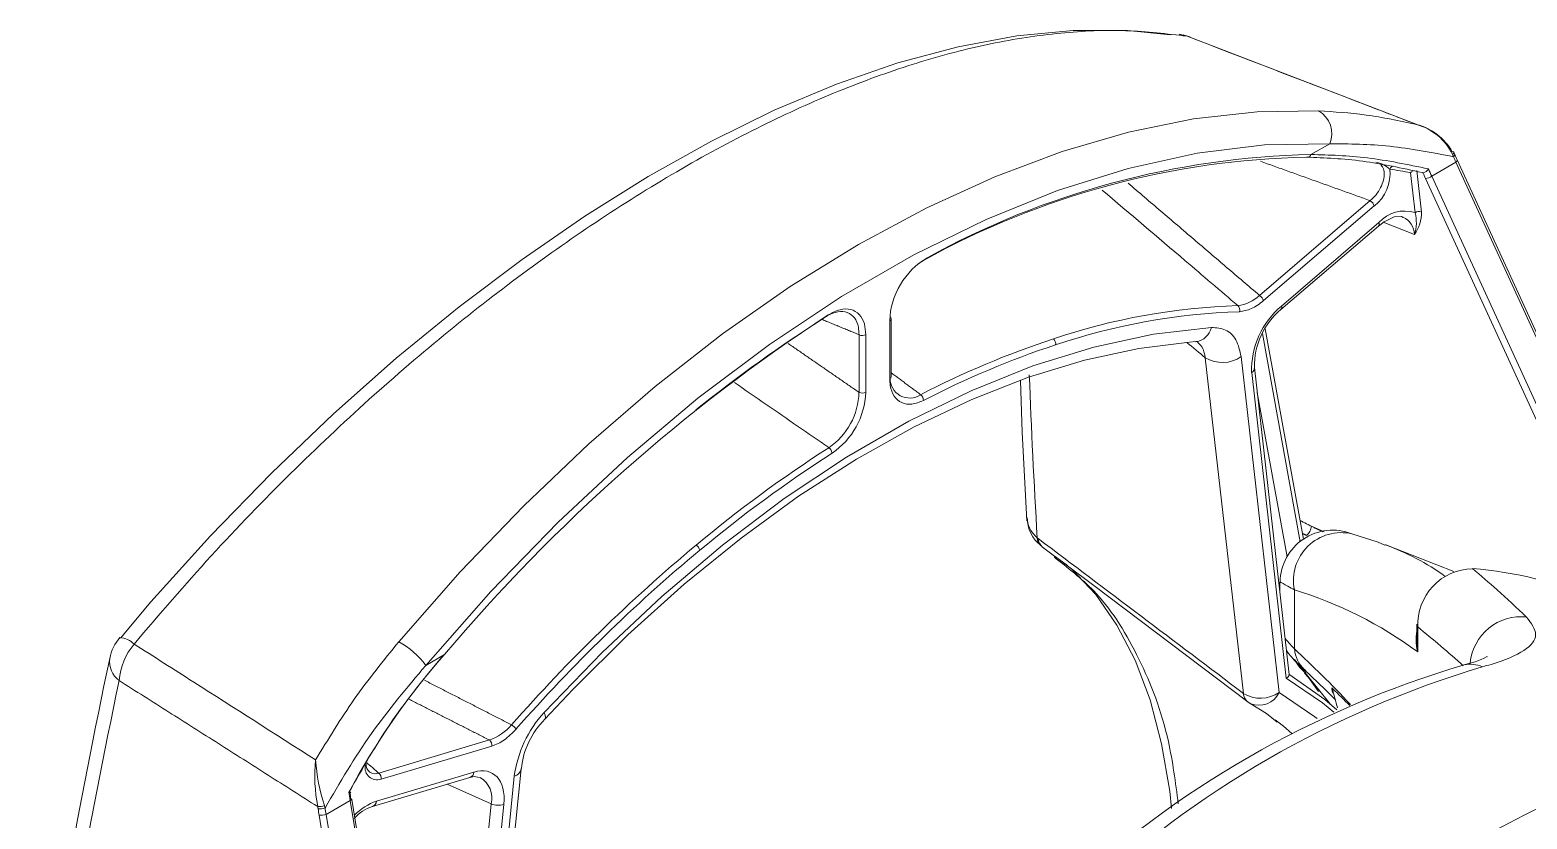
# Model space of a CAD drawing. Extents: x 8 to 113, y 2 to 87.
# Drawn here: x 11.055 to 14.163, y 73.031 to 74.67 of the extents above; entities that cross this region are included whole.
import ezdxf

# ---------------------------------------------------------------- set-up
doc = ezdxf.new("R2010")
doc.units = 0
doc.header["$MEASUREMENT"] = 0
doc.layers.add('OBJECT', color=7, linetype='CONTINUOUS')

msp = doc.modelspace()

# ---------------------------------------------------------------- linework, layer by layer
at = {"layer": 'OBJECT', "linetype": 'Continuous', "lineweight": 15}
for p, q in [((13.4433, 74.661), (13.4407, 74.6614)), ((13.9456, 74.4699), (13.4634, 74.6553)), ((13.7147, 74.4115), (13.7536, 74.434)), ((14.0129, 74.4118), (14.0111, 74.4162)), ((14.0132, 74.4118), (14.0131, 74.412)), ((14.4661, 73.4236), (14.0183, 74.4004)), ((13.9309, 74.2907), (13.9215, 74.3735)), ((13.9343, 74.3784), (13.9441, 74.2921)), ((14.0157, 74.3956), (13.9655, 74.3666)), ((13.9655, 74.3666), (14.3841, 73.4536)), ((14.4636, 73.4188), (14.0157, 74.3956)), ((14.3654, 73.4619), (13.9529, 74.3617)), ((13.6079, 74.1189), (13.8378, 74.3157)), ((13.8463, 74.3048), (13.6164, 74.108)), ((13.6524, 74.0899), (13.8547, 74.263)), ((13.6535, 74.0969), (13.8558, 74.2701)), ((13.8547, 74.263), (13.8545, 74.2629)), ((13.9295, 74.2456), (13.865, 74.2708)), ((12.7122, 74.0771), (12.7123, 74.0784)), ((12.84, 73.9464), (12.84, 74.0661)), ((12.8429, 73.9505), (12.8429, 74.0702)), ((12.7762, 73.9176), (12.7762, 74.0373)), ((12.7902, 74.0373), (12.7902, 73.9176)), ((13.6926, 73.6072), (13.6138, 74.0397)), ((13.6993, 73.6127), (13.6197, 74.0493)), ((13.5743, 73.2924), (13.4953, 73.9896)), ((13.5698, 73.9918), (13.6488, 73.2945)), ((13.6696, 73.3313), (13.5973, 73.969)), ((13.6635, 73.324), (13.5916, 73.9586)), ((13.6032, 73.9173), (13.6654, 73.5758)), ((13.7419, 73.6281), (13.7156, 73.6395)), ((14.0112, 73.5453), (13.8701, 73.6006)), ((13.1833, 73.5768), (13.2088, 73.5577)), ((13.649, 73.5114), (13.6501, 73.5109)), ((13.6501, 73.5237), (13.6501, 73.5033)), ((13.6803, 73.5074), (13.6803, 73.3847)), ((13.9345, 73.4362), (13.9345, 73.4048)), ((13.9364, 73.4302), (13.9364, 73.3787)), ((11.8765, 73.3504), (11.9154, 73.3728)), ((13.754, 73.2713), (13.7025, 73.3353)), ((13.5852, 73.2738), (13.5886, 73.2715)), ((13.6458, 73.2335), (13.6403, 73.2376)), ((11.7787, 73.127), (12.0085, 73.1956)), ((12.0137, 73.1828), (11.7838, 73.1141)), ((11.7743, 73.0684), (11.9766, 73.1288)), ((12.0185, 72.5742), (12.0747, 73.1358)), ((12.0747, 73.1358), (12.0748, 73.1363)), ((11.7659, 73.0574), (11.9682, 73.1178)), ((12.0122, 73.0631), (11.9208, 73.1037)), ((12.0053, 72.5714), (12.0603, 73.1204)), ((11.7197, 73.0701), (11.6694, 73.0411)), ((11.9042, 71.9413), (11.7197, 73.0701)), ((11.9075, 71.9435), (11.723, 73.0723)), ((11.9619, 72.5614), (12.0122, 73.0631)), ((12.0385, 73.062), (11.989, 72.568)), ((11.8396, 71.9104), (11.6551, 73.0392)), ((11.6694, 73.0411), (11.854, 71.9123))]:
    msp.add_line(p, q, dxfattribs=at)
at = {"layer": 'OBJECT', "linetype": 'Continuous', "lineweight": 15, "flags": 128}
for points in [[(13.4229, 74.6603), (13.3336, 74.6694), (13.221, 74.6692), (13.1037, 74.6579), (12.9821, 74.6354), (12.8571, 74.602), (12.7296, 74.5578), (12.6003, 74.5034), (12.4697, 74.4393), (12.3384, 74.3658), (12.207, 74.2837), (12.0767, 74.1938), (11.946, 74.0953), (11.8152, 73.9883), (11.6851, 73.873), (11.5563, 73.75), (11.4295, 73.6196), (11.3057, 73.4825), (11.2423, 73.407)], [(13.4575, 74.6572), (13.4439, 74.6609), (13.4433, 74.661)], [(13.4575, 74.6572), (13.4632, 74.6557), (13.4635, 74.6555)], [(11.8204, 73.3996), (11.9481, 73.5449), (12.0798, 73.6822), (12.2148, 73.8106), (12.3526, 73.9297), (12.4924, 74.0388), (12.6335, 74.1373), (12.7754, 74.2249), (12.9173, 74.3011), (13.0584, 74.3655), (13.1982, 74.4179), (13.336, 74.4579), (13.471, 74.4853), (13.6027, 74.5001), (13.7304, 74.5022)], [(13.7536, 74.434), (13.6183, 74.4313), (13.4785, 74.4141), (13.335, 74.3825), (13.1885, 74.3366), (13.04, 74.2767), (12.8902, 74.2032), (12.7399, 74.1165), (12.5901, 74.017), (12.4416, 73.9054), (12.2951, 73.7822), (12.1516, 73.6481), (12.0118, 73.5039), (11.8765, 73.3504)], [(14.0089, 74.4118), (14.01, 74.4129), (14.0108, 74.4139), (14.0112, 74.4149), (14.0113, 74.4157), (14.0112, 74.4162), (14.0111, 74.4164), (14.0104, 74.4169), (14.0095, 74.4172), (14.0083, 74.4173)], [(14.0106, 74.407), (14.0118, 74.4081), (14.0127, 74.4092), (14.0132, 74.4103), (14.0133, 74.4113), (14.0132, 74.4118)], [(14.0183, 74.4004), (14.017, 74.4032), (14.0132, 74.4118)], [(14.0157, 74.3956), (14.0169, 74.3967), (14.0178, 74.3978), (14.0183, 74.3989), (14.0185, 74.3998), (14.0183, 74.4004)], [(13.8547, 74.263), (13.8664, 74.2719), (13.8874, 74.2818), (13.9028, 74.2827), (13.9065, 74.2807)], [(12.1223, 73.2525), (12.2427, 73.3775), (12.3665, 73.4936), (12.4928, 73.6003), (12.6209, 73.6969), (12.7502, 73.7829), (12.8799, 73.8577), (13.0092, 73.921), (13.1373, 73.9724), (13.2637, 74.0115), (13.3874, 74.0383), (13.5079, 74.0524)], [(12.1237, 73.2391), (12.1824, 73.3014), (12.2964, 73.4143), (12.4129, 73.519), (12.5312, 73.615), (12.6508, 73.7018), (12.771, 73.7789), (12.891, 73.8461), (13.0103, 73.9028), (13.1283, 73.949), (13.2442, 73.9844), (13.3575, 74.0089), (13.4622, 74.0219), (13.4758, 74.0229)], [(13.4747, 74.0224), (13.478, 74.0229), (13.4793, 74.0227), (13.4797, 74.0222)], [(13.1112, 73.9423), (13.1151, 73.8351), (13.125, 73.6504)], [(13.8682, 73.6005), (13.8542, 73.6066), (13.7999, 73.6238)], [(13.1574, 73.5963), (13.2638, 73.5163), (13.5833, 73.2751)], [(13.2169, 73.5516), (13.268, 73.4976), (13.3119, 73.4342), (13.3494, 73.3611), (13.3805, 73.2787), (13.4046, 73.1879), (13.4216, 73.0895), (13.4249, 73.0531)], [(11.2413, 73.4086), (11.2412, 73.4084), (11.241, 73.4081)], [(13.7025, 73.3353), (13.6951, 73.3424), (13.6919, 73.3464)], [(13.7014, 73.3415), (13.7445, 73.3007), (13.7659, 73.2788)], [(14.0799, 73.3683), (14.0804, 73.3687), (14.073, 73.3649), (14.0558, 73.3582), (14.0321, 73.3515)], [(13.7619, 73.2533), (13.7388, 73.2728), (13.6635, 73.324)], [(13.6691, 73.3323), (13.7436, 73.28), (13.7685, 73.2583)], [(13.7013, 73.3345), (13.7096, 73.3251), (13.7305, 73.2963)], [(13.6488, 73.2945), (13.7227, 73.244), (13.7274, 73.2401)], [(12.1223, 73.2525), (12.1245, 73.2469), (12.125, 73.2424), (12.1239, 73.2393), (12.1237, 73.2391)], [(13.5886, 73.2715), (13.6224, 73.2504), (13.6447, 73.2325)], [(13.6753, 73.2092), (13.6574, 73.2243), (13.6458, 73.2335)], [(11.9682, 73.1178), (11.9773, 73.1196), (11.9882, 73.1179)], [(11.723, 73.0723), (11.723, 73.072), (11.7226, 73.0716), (11.7219, 73.0711), (11.7209, 73.0706), (11.7197, 73.0701)], [(11.721, 73.0732), (11.722, 73.073), (11.7226, 73.0728), (11.723, 73.0724), (11.723, 73.0723)]]:
    msp.add_lwpolyline(points, dxfattribs=at)
at = {"layer": 'OBJECT', "linetype": 'Continuous', "lineweight": 15}
for centre, radius, start, end in [((13.4275, 74.5623), 0.1, 68.9758, 77.1475), ((13.7043, 74.4552), 0.0537, 336.7074, 60.9285), ((13.9016, 74.3587), 0.1197, 26.3066, 74.2839), ((13.9025, 74.3557), 0.1224, 30.2363, 75.0744), ((13.7422, 72.6868), 1.7197, 91.2288, 118.8946), ((13.7517, 72.6861), 1.7258, 91.2288, 118.8946), ((13.7068, 74.4138), 0.00823, 280.7689, 344.4438), ((13.7931, 74.3721), 0.0859, 308.3286, 6.1866), ((13.8361, 74.3328), 0.0644, 48.9342, 78.1378), ((13.8863, 74.3789), 0.00833, 85.0635, 162.4992), ((13.7123, 73.3472), 1.0474, 78.4787, 80.8748), ((13.9317, 74.3659), 0.0127, 113.0513, 143.2705), ((13.9453, 74.3884), 0.0149, 278.5243, 333.6135), ((13.9519, 74.3829), 0.0212, 272.624, 309.8118), ((13.8272, 74.2987), 0.02, 17.6754, 58.0317), ((13.9091, 74.2231), 0.0711, 72.1631, 138.6072), ((13.8889, 74.245), 0.0405, 0.7959, 64.8755), ((13.8708, 74.2896), 0.0733, 323.1714, 2.0149), ((13.8557, 74.2705), 0.0779, 341.3506, 15.0522), ((13.9388, 74.2789), 0.0142, 68.4081, 123.9338), ((13.8495, 74.2675), 0.00679, 319.2241, 22.4195), ((12.9976, 74.061), 0.1577, 120.3817, 178.1585), ((13.5544, 74.1741), 0.0768, 276.4076, 314.1177), ((13.5973, 74.1019), 0.02, 17.6754, 58.0317), ((13.6063, 72.759), 1.3395, 91.8511, 108.5667), ((13.5552, 74.089), 0.0117, 340.1877, 47.9588), ((13.7658, 73.9636), 0.1743, 130.1139, 181.6429), ((13.7497, 73.9726), 0.1524, 129.6852, 181.3275), ((13.6472, 74.0943), 0.00679, 319.2241, 22.4195), ((14.7211, 71.007), 3.6701, 123.1861, 139.8619), ((14.3964, 71.4323), 3.1361, 122.6077, 128.6574), ((12.8381, 74.0705), 0.00481, 292.8275, 355.8524), ((12.8384, 74.0699), 0.00454, 4.1, 53.2153), ((13.6093, 72.7517), 1.3341, 91.8511, 108.5667), ((12.7831, 74.051), 0.0154, 243.3961, 297.3319), ((13.7661, 72.2497), 1.8731, 108.2418, 117.3987), ((13.1713, 74.0184), 0.0134, 351.26, 50.4761), ((13.4707, 74.0606), 0.0381, 277.7325, 347.5144), ((13.7685, 72.2445), 1.8655, 108.2418, 117.3987), ((13.5309, 74.0475), 0.068, 238.403, 304.9003), ((13.5858, 73.9686), 0.0116, 300.271, 1.2735), ((12.8381, 73.9508), 0.00481, 292.8275, 355.8524), ((12.8814, 73.9463), 0.0406, 178.7469, 304.0692), ((12.6326, 73.9213), 0.1436, 304.2885, 358.5144), ((12.63, 73.9237), 0.1603, 304.2184, 357.8204), ((12.7831, 73.9313), 0.0154, 243.3961, 297.3319), ((12.8951, 73.9009), 0.0149, 359.7429, 52.4263), ((14.2275, 71.4505), 2.7973, 122.7677, 129.7746), ((14.228, 71.4485), 2.786, 122.7677, 129.7746), ((12.7039, 73.7895), 0.0163, 6.0795, 53.769), ((13.1932, 73.6549), 0.0676, 177.8653, 234.9894), ((13.7596, 73.5224), 0.1089, 68.4241, 179.2669), ((13.7779, 73.5267), 0.0995, 77.2261, 191.1874), ((13.6896, 73.6408), 0.026, 308.4362, 356.9991), ((14.6557, 70.9412), 3.4626, 129.8282, 138.6912), ((14.6544, 70.9413), 3.4487, 129.8282, 138.6912), ((12.4269, 73.5843), 0.0195, 16.1981, 55.6179), ((13.1655, 73.6146), 0.0192, 177.6083, 234.3419), ((13.1728, 73.6154), 0.0245, 183.9922, 231.1596), ((13.6936, 73.1157), 0.5159, 54.4334, 70.1615), ((14.0527, 73.435), 0.1164, 91.239, 182.3653), ((13.992, 72.7669), 0.7867, 66.3926, 85.7573), ((13.4313, 72.6926), 0.852, 53.6448, 73.0106), ((13.9456, 73.4363), 0.0111, 180.7199, 213.2497), ((14.1514, 73.3448), 0.1068, 84.0344, 174.1141), ((11.318, 73.3445), 0.1, 140.0654, 168.1659), ((11.2378, 73.3627), 0.046, 44.2727, 85.6735), ((14.0228, 73.4034), 0.0899, 164.0517, 195.9483), ((12.5113, 71.6622), 2.2709, 47.9954, 51.1321), ((11.3752, 73.3078), 0.1359, 140.1558, 175.2294), ((13.0155, 72.3962), 1.471, 138.402, 151.964), ((11.7407, 73.2522), 0.1676, 35.8681, 61.5936), ((13.8357, 73.5061), 0.2123, 216.0172, 231.6008), ((13.7473, 73.3908), 0.0673, 185.1393, 227.0104), ((28.0452, 69.8463), 17.1891, 168.18788, 171.28675), ((11.2685, 73.3585), 0.0488, 172.4068, 233.8374), ((14.6206, 71.3602), 2.0762, 106.4505, 133.3667), ((14.661, 71.3616), 2.0717, 106.5663, 133.4284), ((13.4913, 73.2067), 0.2441, 34.8569, 41.1306), ((13.3909, 73.1086), 0.3854, 36.0399, 41.2463), ((14.0459, 73.297), 0.056, 64.1475, 103.6629), ((28.0087, 69.8134), 17.1315, 168.19184, 171.28308), ((13.6605, 73.3324), 0.00893, 289.3529, 352.8859), ((13.6099, 73.3503), 0.068, 238.403, 304.9003), ((13.5985, 73.294), 0.0243, 183.701, 231.0708), ((13.6071, 73.3134), 0.0458, 246.1666, 335.6309), ((14.8668, 73.5782), 1.1417, 193.9266, 196.0746), ((12.2984, 73.0894), 0.24, 137.1871, 172.5846), ((13.6134, 73.3149), 0.05, 232.8867, 240.2141), ((11.975, 73.2945), 0.1045, 288.7261, 319.6948), ((12.0387, 73.2015), 0.0301, 32.8683, 57.842), ((12.2398, 73.1209), 0.1653, 134.5595, 174.6959), ((12.0009, 73.1851), 0.013, 349.7972, 54.0679), ((11.9755, 73.1206), 0.3294, 174.1543, 191.0935), ((12.0268, 73.1781), 0.3798, 183.6187, 198.2311), ((11.7757, 73.1381), 0.0253, 168.8879, 288.6592), ((11.7713, 73.1442), 0.0187, 175.1779, 292.9781), ((11.771, 73.1164), 0.013, 349.7972, 54.0679), ((11.9635, 73.1301), 0.0131, 290.7142, 354.4131), ((12.0548, 73.14), 0.0204, 285.8183, 348.14), ((11.9642, 73.0753), 0.0495, 345.7831, 59.2917), ((15.3082, 70.7727), 2.5422, 113.6664, 139.5836), ((11.8115, 72.9587), 0.1159, 108.7328, 135.1354), ((11.7612, 73.0697), 0.0132, 291.7846, 354.3384), ((12.0267, 73.0949), 0.0349, 245.4321, 289.7797), ((11.653, 73.0995), 0.0424, 269.024, 288.0787), ((11.6563, 73.0868), 0.0343, 264.4502, 288.8788), ((11.6573, 73.0767), 0.0376, 266.558, 288.7719), ((11.79, 72.9795), 0.0815, 107.2363, 139.4931)]:
    msp.add_arc(centre, radius, start, end, dxfattribs=at)
for centre, major_axis, ratio, start_param, end_param in [((14.3658, 74.3792), (-0.3405, 0.3766), 0.56047, 1.035912, 1.06296), ((14.3094, 74.3447), (-0.3456, 0.3853), 0.561109, 1.037481, 1.065091), ((14.3155, 74.3502), (-0.3405, 0.3766), 0.56047, 1.027063, 1.06296), ((-9.458, 90.0149), (32.2584, -24.4969), 0.038203, 0.80853, 0.810221), ((23.93, 64.7905), (-8.6282, 14.9683), 0.435073, 0.689274, 0.716294), ((13.7167, 72.467), (8.4025, -6.3995), 0.05409, 1.628901, 1.679598), ((14.4058, 71.2078), (-1.1587, 2.3666), 0.229586, 5.646817, 5.753647), ((11.9572, 73.0264), (0.0584, 0.0996), 0.576929, 5.384463, 6.837193), ((12.0217, 73.026), (-0.1561, 0.4831), 0.559424, 1.266139, 1.302037), ((12.0295, 73.0285), (-0.161, 0.4919), 0.560082, 1.27231, 1.299921), ((11.9636, 72.9944), (-0.161, 0.4919), 0.560082, 1.272872, 1.299921), ((11.9714, 72.997), (-0.1561, 0.4831), 0.559424, 1.274988, 1.302037)]:
    msp.add_ellipse(centre, major_axis=major_axis, ratio=ratio, start_param=start_param, end_param=end_param, dxfattribs=at)
for points, knots in [([(13.4575, 74.6572), (13.4157, 74.6622), (13.3319, 74.6723), (13.1952, 74.6662), (13.0503, 74.6442), (12.899, 74.6047), (12.7434, 74.5492), (12.5838, 74.478), (12.4188, 74.3904), (12.2525, 74.288), (12.087, 74.1729), (11.9229, 74.0457), (11.7583, 73.9047), (11.5932, 73.7487), (11.4291, 73.5795), (11.3237, 73.4566), (11.2708, 73.3949)], [0, 0, 0, 0, 0.069874, 0.140224, 0.21209, 0.284485, 0.354361, 0.42473, 0.496663, 0.569139, 0.63829, 0.70792, 0.779053, 0.850702, 0.925062, 1, 1, 1, 1]), ([(13.9341, 74.474), (13.8919, 74.4902), (13.7331, 74.5513), (13.5742, 74.6124), (13.4575, 74.6572)], [0, 0, 0, 0, 0.265214, 1, 1, 1, 1]), ([(13.7304, 74.5022), (13.7628, 74.5002), (13.828, 74.4963), (13.8986, 74.4814), (13.9341, 74.474)], [0, 0, 0, 0, 0.498142, 1, 1, 1, 1]), ([(14.0106, 74.407), (13.9659, 74.4156), (13.8757, 74.4329), (13.7945, 74.4336), (13.7536, 74.434)], [0, 0, 0, 0, 0.496567, 1, 1, 1, 1]), ([(13.9457, 74.374), (13.9038, 74.3831), (13.8196, 74.4015), (13.7436, 74.4046), (13.7053, 74.4061)], [0, 0, 0, 0, 0.496651, 1, 1, 1, 1]), ([(13.7147, 74.4115), (13.7531, 74.4105), (13.8302, 74.4084), (13.9157, 74.3906), (13.9587, 74.3817)], [0, 0, 0, 0, 0.497109, 1, 1, 1, 1]), ([(13.8378, 74.3157), (13.842, 74.3195), (13.8503, 74.3271), (13.8599, 74.3424), (13.8659, 74.3583), (13.8675, 74.3729), (13.8653, 74.3843), (13.8613, 74.3886), (13.8595, 74.3905)], [0, 0, 0, 0, 0.180331, 0.360798, 0.535825, 0.705538, 0.871727, 1, 1, 1, 1]), ([(13.563, 74.0977), (13.5265, 74.1288), (13.4327, 74.2089), (13.3387, 74.2887), (13.2812, 74.3376)], [0, 0, 0, 0, 0.388797, 1, 1, 1, 1]), ([(12.7123, 74.0784), (12.7206, 74.0828), (12.7372, 74.0915), (12.76, 74.0913), (12.7776, 74.0809), (12.7883, 74.062), (12.7896, 74.0451), (12.7902, 74.0373)], [0, 0, 0, 0, 0.206122, 0.412239, 0.618618, 0.826212, 1, 1, 1, 1]), ([(13.6164, 74.108), (13.6079, 74.1016), (13.5907, 74.0887), (13.5744, 74.0863), (13.5662, 74.0851)], [0, 0, 0, 0, 0.49412, 1, 1, 1, 1]), ([(12.7762, 74.0373), (12.7759, 74.0425), (12.7753, 74.0563), (12.7678, 74.0735), (12.7528, 74.0849), (12.7329, 74.0863), (12.7165, 74.0803), (12.7077, 74.0749), (12.7064, 74.0741)], [0, 0, 0, 0, 0.130784, 0.34091, 0.55074, 0.758615, 0.964807, 1, 1, 1, 1]), ([(13.5079, 74.0524), (13.5182, 74.0516), (13.5388, 74.0499), (13.5615, 74.0285), (13.567, 74.0042), (13.5698, 73.9918)], [0, 0, 0, 0, 0.327444, 0.654939, 1, 1, 1, 1]), ([(13.4953, 73.9896), (13.4936, 73.9979), (13.4908, 74.0118), (13.4824, 74.0187), (13.479, 74.0215)], [0, 0, 0, 0, 0.593674, 1, 1, 1, 1]), ([(12.7135, 73.8027), (12.6702, 73.8326), (12.6048, 73.8777), (12.5394, 73.9229), (12.5173, 73.9382)], [0, 0, 0, 0, 0.661747, 1, 1, 1, 1]), ([(12.91, 73.9008), (12.9018, 73.8975), (12.8853, 73.8909), (12.8639, 73.8947), (12.8482, 73.9083), (12.8408, 73.9273), (12.8402, 73.9415), (12.84, 73.9464)], [0, 0, 0, 0, 0.22061, 0.441205, 0.6623, 0.88484, 1, 1, 1, 1]), ([(13.1252, 73.6577), (13.1261, 73.6502), (13.1282, 73.6342), (13.14, 73.6219), (13.1463, 73.6154)], [0, 0, 0, 0, 0.469302, 1, 1, 1, 1]), ([(13.6922, 73.6512), (13.6932, 73.6507), (13.6988, 73.6479), (13.7058, 73.6444), (13.7126, 73.641), (13.7148, 73.6399), (13.7156, 73.6395)], [0, 0, 0, 0, 0.12335, 0.719086, 0.898896, 1, 1, 1, 1]), ([(13.1857, 73.5719), (13.2147, 73.5494), (13.283, 73.4962), (13.3609, 73.3674), (13.4186, 73.2204), (13.4334, 73.1073), (13.4391, 73.0631)], [0, 0, 0, 0, 0.217329, 0.5133, 0.809749, 1, 1, 1, 1]), ([(14.0502, 73.5514), (14.0673, 73.5369), (14.1045, 73.5055), (14.1422, 73.4701), (14.1625, 73.451)], [0, 0, 0, 0, 0.460735, 1, 1, 1, 1]), ([(13.6803, 73.5074), (13.671, 73.5125), (13.6529, 73.5225), (13.6514, 73.5233), (13.6507, 73.5237)], [0, 0, 0, 0, 0.511812, 1, 1, 1, 1]), ([(14.1625, 73.451), (14.1718, 73.4384), (14.1904, 73.413), (14.1622, 73.3806), (14.1136, 73.3591), (14.0765, 73.3491), (14.0703, 73.3474)], [0, 0, 0, 0, 0.304165, 0.612213, 0.935018, 1, 1, 1, 1]), ([(13.9351, 73.4049), (13.9351, 73.3963), (13.9352, 73.3875), (13.9363, 73.3789), (13.9364, 73.3787)], [0, 0, 0, 0, 0.982485, 1, 1, 1, 1]), ([(11.2708, 73.3949), (11.3121, 73.3685), (11.4377, 73.2884), (11.5634, 73.2081), (11.6478, 73.1541)], [0, 0, 0, 0, 0.328344, 1, 1, 1, 1]), ([(11.6478, 73.1541), (11.6736, 73.1968), (11.7255, 73.2824), (11.7887, 73.3604), (11.8204, 73.3996)], [0, 0, 0, 0, 0.497922, 1, 1, 1, 1]), ([(11.8765, 73.3504), (11.8375, 73.3042), (11.7589, 73.2112), (11.698, 73.1068), (11.6674, 73.0543)], [0, 0, 0, 0, 0.497068, 1, 1, 1, 1]), ([(11.9124, 73.371), (11.8759, 73.3267), (11.8025, 73.2375), (11.7458, 73.1377), (11.7173, 73.0876)], [0, 0, 0, 0, 0.497105, 1, 1, 1, 1]), ([(13.758, 73.3033), (13.758, 73.3033), (13.7581, 73.3033), (13.7581, 73.3035), (13.7583, 73.3037), (13.7585, 73.3035), (13.7586, 73.3034)], [0, 0, 0, 0, 0.054632, 0.112789, 0.553218, 1, 1, 1, 1]), ([(13.7603, 73.2925), (13.76, 73.2934), (13.7586, 73.2964), (13.7583, 73.3004), (13.758, 73.3033)], [0, 0, 0, 0, 0.277351, 1, 1, 1, 1]), ([(13.7955, 73.2669), (13.7837, 73.2787), (13.7714, 73.2911), (13.7592, 73.3029), (13.7586, 73.3034)], [0, 0, 0, 0, 0.956792, 1, 1, 1, 1]), ([(12.0639, 73.2178), (12.0559, 73.2097), (12.0397, 73.1933), (12.0224, 73.1863), (12.0137, 73.1828)], [0, 0, 0, 0, 0.49149, 1, 1, 1, 1]), ([(11.717, 73.0876), (11.7171, 73.0876), (11.7177, 73.0875), (11.719, 73.0872), (11.7204, 73.0869), (11.7209, 73.0868), (11.7205, 73.0868), (11.7194, 73.0869), (11.7188, 73.087)], [0, 0, 0, 0, 0.009424, 0.151965, 0.38086, 0.592581, 0.796138, 1, 1, 1, 1])]:
    msp.add_open_spline(points, degree=3, knots=knots, dxfattribs=at)
for points in [[(14.0106, 74.407), (14.0089, 74.4118)], [(13.8378, 74.3157), (13.6098, 74.3975)], [(13.9476, 74.3736), (13.9457, 74.374)], [(13.3349, 74.3521), (13.6079, 74.1189)], [(12.9113, 74.1924), (12.901, 74.1858)], [(12.7762, 74.0373), (12.6992, 74.069)], [(12.6294, 74.0188), (12.7762, 73.9176)], [(12.8429, 73.9584), (12.9042, 73.9127)], [(13.7058, 73.6205), (13.6971, 73.6245)], [(13.7156, 73.6395), (13.7395, 73.6278)], [(13.1463, 73.6154), (13.1484, 73.6137)], [(13.1814, 73.5756), (13.1857, 73.5719)], [(13.6611, 73.4062), (13.6803, 73.3847)], [(13.9336, 73.4154), (13.9345, 73.415)], [(11.6522, 73.0572), (11.2397, 73.3191)], [(11.8736, 73.3197), (12.0547, 73.227)], [(13.7025, 73.3353), (13.7038, 73.3363)], [(12.0085, 73.1956), (11.8419, 73.2802)], [(11.7541, 73.1482), (11.7787, 73.127)], [(11.653, 73.0526), (11.6522, 73.0572)], [(11.6661, 73.0593), (11.6674, 73.0543)]]:
    msp.add_open_spline(points, degree=1, dxfattribs=at)

doc.saveas('drawing.dxf')
